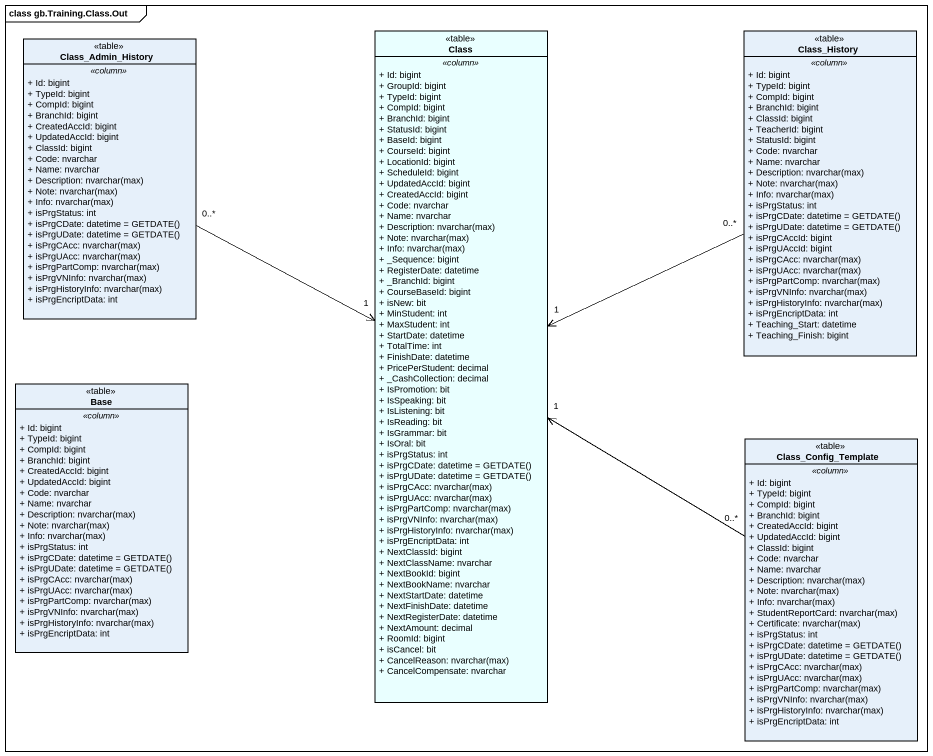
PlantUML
@startuml
mainframe class gb.Training.Class.Out
hide circle
hide empty members
skinparam classAttributeIconSize 0
class Class_Admin_History <<table>> {
  .. <<column>> ..
  + Id: bigint
  + TypeId: bigint
  + CompId: bigint
  + BranchId: bigint
  + CreatedAccId: bigint
  + UpdatedAccId: bigint
  + ClassId: bigint
  + Code: nvarchar
  + Name: nvarchar
  {field} + Description: nvarchar(max)
  {field} + Note: nvarchar(max)
  {field} + Info: nvarchar(max)
  + isPrgStatus: int
  {field} + isPrgCDate: datetime = GETDATE()
  {field} + isPrgUDate: datetime = GETDATE()
  {field} + isPrgCAcc: nvarchar(max)
  {field} + isPrgUAcc: nvarchar(max)
  {field} + isPrgPartComp: nvarchar(max)
  {field} + isPrgVNInfo: nvarchar(max)
  {field} + isPrgHistoryInfo: nvarchar(max)
  + isPrgEncriptData: int
}
class "Class" as Class_ <<table>> #E9FFFF {
  .. <<column>> ..
  + Id: bigint
  + GroupId: bigint
  + TypeId: bigint
  + CompId: bigint
  + BranchId: bigint
  + StatusId: bigint
  + BaseId: bigint
  + CourseId: bigint
  + LocationId: bigint
  + ScheduleId: bigint
  + UpdatedAccId: bigint
  + CreatedAccId: bigint
  + Code: nvarchar
  + Name: nvarchar
  {field} + Description: nvarchar(max)
  {field} + Note: nvarchar(max)
  {field} + Info: nvarchar(max)
  + _Sequence: bigint
  + RegisterDate: datetime
  + _BranchId: bigint
  + CourseBaseId: bigint
  + isNew: bit
  + MinStudent: int
  + MaxStudent: int
  + StartDate: datetime
  + TotalTime: int
  + FinishDate: datetime
  + PricePerStudent: decimal
  + _CashCollection: decimal
  + IsPromotion: bit
  + IsSpeaking: bit
  + IsListening: bit
  + IsReading: bit
  + IsGrammar: bit
  + IsOral: bit
  + isPrgStatus: int
  {field} + isPrgCDate: datetime = GETDATE()
  {field} + isPrgUDate: datetime = GETDATE()
  {field} + isPrgCAcc: nvarchar(max)
  {field} + isPrgUAcc: nvarchar(max)
  {field} + isPrgPartComp: nvarchar(max)
  {field} + isPrgVNInfo: nvarchar(max)
  {field} + isPrgHistoryInfo: nvarchar(max)
  + isPrgEncriptData: int
  + NextClassId: bigint
  + NextClassName: nvarchar
  + NextBookId: bigint
  + NextBookName: nvarchar
  + NextStartDate: datetime
  + NextFinishDate: datetime
  + NextRegisterDate: datetime
  + NextAmount: decimal
  + RoomId: bigint
  + isCancel: bit
  {field} + CancelReason: nvarchar(max)
  + CancelCompensate: nvarchar
}
class Class_History <<table>> {
  .. <<column>> ..
  + Id: bigint
  + TypeId: bigint
  + CompId: bigint
  + BranchId: bigint
  + ClassId: bigint
  + TeacherId: bigint
  + StatusId: bigint
  + Code: nvarchar
  + Name: nvarchar
  {field} + Description: nvarchar(max)
  {field} + Note: nvarchar(max)
  {field} + Info: nvarchar(max)
  + isPrgStatus: int
  {field} + isPrgCDate: datetime = GETDATE()
  {field} + isPrgUDate: datetime = GETDATE()
  + isPrgCAccId: bigint
  + isPrgUAccId: bigint
  {field} + isPrgCAcc: nvarchar(max)
  {field} + isPrgUAcc: nvarchar(max)
  {field} + isPrgPartComp: nvarchar(max)
  {field} + isPrgVNInfo: nvarchar(max)
  {field} + isPrgHistoryInfo: nvarchar(max)
  + isPrgEncriptData: int
  + Teaching_Start: datetime
  + Teaching_Finish: bigint
}
class Base <<table>> {
  .. <<column>> ..
  + Id: bigint
  + TypeId: bigint
  + CompId: bigint
  + BranchId: bigint
  + CreatedAccId: bigint
  + UpdatedAccId: bigint
  + Code: nvarchar
  + Name: nvarchar
  {field} + Description: nvarchar(max)
  {field} + Note: nvarchar(max)
  {field} + Info: nvarchar(max)
  + isPrgStatus: int
  {field} + isPrgCDate: datetime = GETDATE()
  {field} + isPrgUDate: datetime = GETDATE()
  {field} + isPrgCAcc: nvarchar(max)
  {field} + isPrgUAcc: nvarchar(max)
  {field} + isPrgPartComp: nvarchar(max)
  {field} + isPrgVNInfo: nvarchar(max)
  {field} + isPrgHistoryInfo: nvarchar(max)
  + isPrgEncriptData: int
}
class Class_Config_Template <<table>> {
  .. <<column>> ..
  + Id: bigint
  + TypeId: bigint
  + CompId: bigint
  + BranchId: bigint
  + CreatedAccId: bigint
  + UpdatedAccId: bigint
  + ClassId: bigint
  + Code: nvarchar
  + Name: nvarchar
  {field} + Description: nvarchar(max)
  {field} + Note: nvarchar(max)
  {field} + Info: nvarchar(max)
  {field} + StudentReportCard: nvarchar(max)
  {field} + Certificate: nvarchar(max)
  + isPrgStatus: int
  {field} + isPrgCDate: datetime = GETDATE()
  {field} + isPrgUDate: datetime = GETDATE()
  {field} + isPrgCAcc: nvarchar(max)
  {field} + isPrgUAcc: nvarchar(max)
  {field} + isPrgPartComp: nvarchar(max)
  {field} + isPrgVNInfo: nvarchar(max)
  {field} + isPrgHistoryInfo: nvarchar(max)
  + isPrgEncriptData: int
}
Class_Admin_History "0..*" -right-> "1" Class_
Class_History "0..*" -left-> "1" Class_
Class_Config_Template "0..*" -up-> "1" Class_
@enduml
